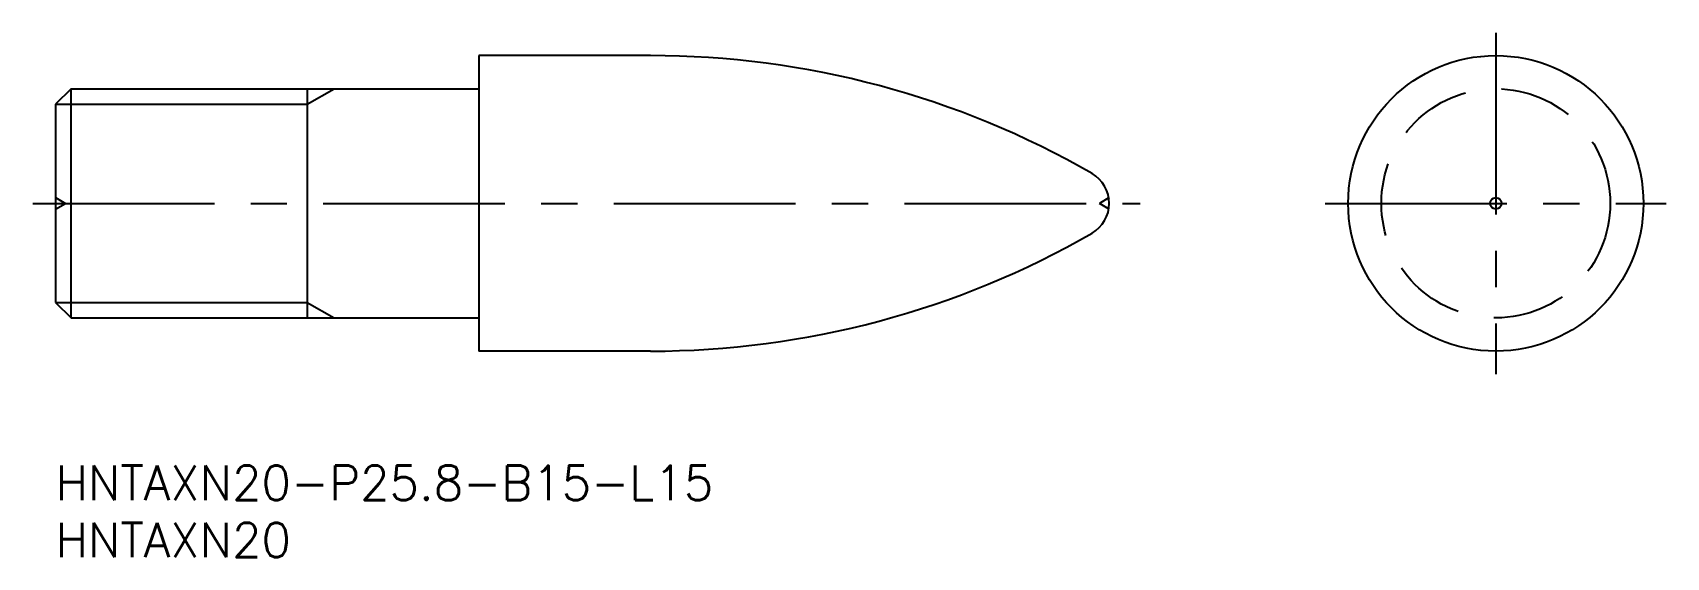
# Model space of a CAD drawing. Extents: x -2 to 141, y -8 to 38.
import ezdxf

# ---------------------------------------------------------------- set-up
doc = ezdxf.new("R2010")
doc.units = 0
doc.header["$LTSCALE"] = 0.5
doc.linetypes.add('CENTER', pattern=[50.8, 31.75, -6.35, 6.35, -6.35])
doc.linetypes.add('DASHED', pattern=[19.05, 12.7, -6.35])
for name, color, linetype in [('MSM_CENTER', 1, 'CENTER'), ('MSM_CONTINUOUS', 7, 'CONTINUOUS'), ('MSM_DASHED', 4, 'DASHED'), ('MSM_NARROW', 5, 'CONTINUOUS'), ('MSM_PART_NUMBER', 7, 'CONTINUOUS')]:
    doc.layers.add(name, color=color, linetype=linetype)
doc.styles.get("Standard").update_dxf_attribs({"font": 'txt.shx', "height": 3, "bigfont": 'bigfont.shx'})

# ---------------------------------------------------------------- blocks, each defined once
blk = doc.blocks.new('*U2')
at = {"layer": 'MSM_PART_NUMBER'}
blk.add_text('HNTAXN20-P25.8-B15-L15', height=3, dxfattribs=at).set_placement((0, -3))
blk = doc.blocks.new('*U3')
at = {"layer": 'MSM_PART_NUMBER'}
blk.add_text('HNTAXN20', height=3, dxfattribs=at).set_placement((0, -8))

msp = doc.modelspace()

# ---------------------------------------------------------------- linework, layer by layer
at = {"layer": 'MSM_CENTER'}
for p, q in [((125.86, 37.8), (125.86, 8)), ((-2, 22.9), (94.78, 22.9)), ((110.96, 22.9), (140.76, 22.9))]:
    msp.add_line(p, q, dxfattribs=at)
at = {"layer": 'MSM_CONTINUOUS'}
for p, q in [((37, 35.8), (37, 10)), ((52, 35.8), (37, 35.8)), ((1.35, 32.9), (0, 31.55)), ((1.35, 32.9), (37, 32.9)), ((1.35, 12.9), (1.35, 32.9)), ((22, 32.9), (22, 12.9)), ((0, 31.55), (0, 14.25)), ((0, 14.25), (1.35, 12.9)), ((1.35, 12.9), (37, 12.9)), ((52, 10), (37, 10))]:
    msp.add_line(p, q, dxfattribs=at)
for radius in [12.9, 0.5]:
    msp.add_circle((125.86, 22.9), radius, dxfattribs=at)
for centre, radius, start, end in [((52, -41.6), 77.4, 60.1045, 90), ((89.08, 22.9), 3, 299.8955, 60.1045), ((52, 87.4), 77.4, 270, 299.8955)]:
    msp.add_arc(centre, radius, start, end, dxfattribs=at)
at = {"layer": 'MSM_DASHED'}
for p, q in [((0, 23.4), (0.87, 22.9)), ((0, 22.4), (0.87, 22.9)), ((92.08, 23.4), (91.22, 22.9)), ((92.08, 22.4), (91.22, 22.9))]:
    msp.add_line(p, q, dxfattribs=at)
msp.add_circle((125.86, 22.9), 10, dxfattribs=at)
at = {"layer": 'MSM_NARROW'}
for p, q in [((22, 31.55), (24.34, 32.9)), ((0, 31.55), (22, 31.55)), ((0, 14.25), (22, 14.25)), ((22, 14.25), (24.34, 12.9))]:
    msp.add_line(p, q, dxfattribs=at)

# ---------------------------------------------------------------- block references
at = {"layer": 'MSM_CONTINUOUS'}
for name in ['*U2', '*U3']:
    msp.add_blockref(name, (0, 0), dxfattribs=at)

doc.saveas('drawing.dxf')
